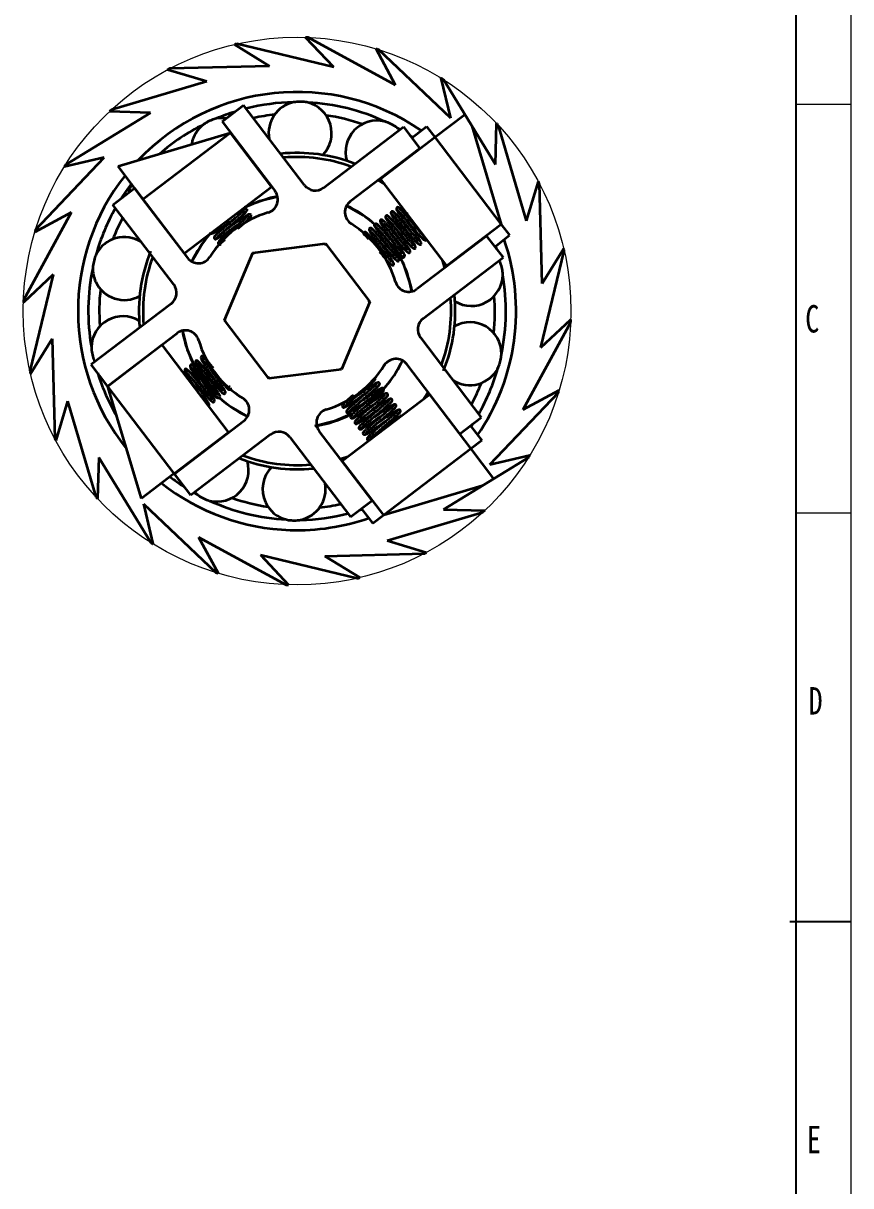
# Model space of a CAD drawing. Header units: millimetres. Extents: x 0 to 841, y 0 to 594.
# Drawn here: x 689.9 to 841, y 248.8 to 461.1 of the extents above; entities that cross this region are included whole.
import ezdxf

# ---------------------------------------------------------------- set-up
doc = ezdxf.new("R2010")
doc.units = ezdxf.units.MM
doc.styles.add('SLDTEXTSTYLE1', font='TXT', dxfattribs={"width": 0.75})

msp = doc.modelspace()

# ---------------------------------------------------------------- linework, layer by layer
at = {"color": 7, "linetype": 'Continuous', "lineweight": 18}
for p, q in [((841, 594), (841, 0)), ((841, 446.25), (831, 446.25)), ((841, 371.62), (831, 371.62))]:
    msp.add_line(p, q, dxfattribs=at)
at = {"color": 7, "linetype": 'Continuous', "lineweight": 25}
msp.add_line((831, 584), (831, 10), dxfattribs=at)
at = {"color": 7, "linetype": 'Continuous', "lineweight": 35}
for p, q in [((741.51, 458.48), (741.46, 458.48)), ((746.6, 453.02), (741.46, 458.48)), ((741.8, 458.47), (741.75, 458.48)), ((741.85, 458.47), (741.81, 458.47)), ((741.92, 458.47), (741.86, 458.47)), ((757.89, 449.77), (741.92, 458.47)), ((734.85, 453.23), (728.47, 457.18)), ((728.92, 457.28), (728.86, 457.27)), ((746.6, 453.02), (728.92, 457.28)), ((757.89, 449.77), (754.34, 456.38)), ((754.61, 456.3), (754.57, 456.31)), ((754.66, 456.28), (754.62, 456.3)), ((754.72, 456.27), (754.68, 456.28)), ((754.77, 456.25), (754.73, 456.26)), ((767.96, 443.72), (754.78, 456.25)), ((723.45, 450.4), (716.27, 452.56)), ((734.85, 453.23), (716.67, 452.78)), ((723.45, 450.4), (706, 445.25)), ((766.28, 450.99), (766.24, 451.02)), ((767.96, 443.72), (766.24, 451.02)), ((766.43, 450.9), (766.39, 450.92)), ((766.47, 450.87), (766.44, 450.89)), ((766.53, 450.84), (766.49, 450.86)), ((776.11, 435.26), (766.63, 450.77)), ((726.22, 443.11), (730.15, 446.1)), ((741.25, 431.52), (730.15, 446.1)), ((713.17, 444.71), (697.65, 435.22)), ((705.71, 444.98), (705.67, 444.94)), ((713.17, 444.71), (705.67, 444.94)), ((727.04, 443.73), (725.14, 443.66)), ((765.09, 440.24), (770.53, 444.38)), ((726.22, 443.11), (735.89, 430.4)), ((744.75, 431.04), (759.33, 442.14)), ((758.6, 441.59), (758.18, 441.97)), ((758.19, 441.97), (758.72, 441.67)), ((759.33, 442.14), (762.33, 438.21)), ((760.85, 440.15), (763.57, 442.23)), ((763.57, 442.23), (765.09, 440.24)), ((771.8, 442.32), (777.2, 424.33)), ((776.11, 435.26), (776.35, 442.75)), ((776.38, 442.71), (776.35, 442.74)), ((776.42, 442.67), (776.39, 442.71)), ((776.62, 442.46), (776.58, 442.5)), ((776.65, 442.43), (776.62, 442.46)), ((781.8, 424.98), (776.66, 442.42)), ((707.23, 434.94), (727.69, 441.08)), ((711.77, 428.97), (727.69, 441.08)), ((727.69, 441.08), (727.73, 441.12)), ((727.69, 441.08), (735.26, 431.14)), ((755.14, 432.67), (765.09, 440.24)), ((760.52, 440.58), (761, 440.27)), ((765.09, 440.24), (777.2, 424.33)), ((762.33, 438.21), (749.63, 428.54)), ((692.17, 423.37), (704.71, 436.55)), ((704.71, 436.55), (697.41, 434.84)), ((711.77, 428.97), (707.23, 434.94)), ((706.28, 427.93), (710.21, 430.92)), ((710.21, 430.92), (719.88, 418.22)), ((735.26, 431.14), (719.34, 419.02)), ((735.3, 431.17), (735.26, 431.14)), ((755.14, 432.67), (755.11, 432.71)), ((767.26, 416.75), (755.14, 432.67)), ((781.8, 424.98), (783.97, 432.16)), ((783.99, 432.12), (783.97, 432.15)), ((784.13, 431.86), (784.11, 431.89)), ((784.64, 413.57), (784.18, 431.75)), ((711.73, 428.93), (711.77, 428.97)), ((719.34, 419.02), (711.77, 428.97)), ((717.38, 413.35), (706.28, 427.93)), ((698.65, 426.48), (689.95, 410.51)), ((698.65, 426.48), (692.04, 422.94)), ((692.06, 422.99), (692.04, 422.94)), ((692.07, 423.04), (692.06, 422.99)), ((692.12, 423.21), (692.11, 423.16)), ((692.17, 423.37), (692.16, 423.32)), ((752.09, 422.58), (752.14, 422.42)), ((777.2, 424.33), (767.26, 416.75)), ((777.2, 424.33), (778.72, 422.34)), ((725.85, 420.69), (726.01, 420.74)), ((731.82, 419.14), (745.08, 420.84)), ((745.08, 420.84), (753.17, 410.2)), ((757.32, 420.7), (759.21, 417.4)), ((774.51, 422.21), (761.81, 412.54)), ((774.51, 422.21), (777.51, 418.27)), ((775.99, 420.26), (778.72, 422.34)), ((776.14, 420.38), (776.32, 419.83)), ((719.34, 419.02), (719.3, 418.99)), ((726.66, 406.82), (731.82, 419.14)), ((762.92, 407.17), (777.51, 418.27)), ((784.43, 401.83), (788.69, 419.51)), ((784.64, 413.57), (788.59, 419.95)), ((788.63, 419.79), (788.62, 419.81)), ((788.67, 419.59), (788.67, 419.59)), ((788.69, 419.51), (788.68, 419.55)), ((767.29, 416.71), (767.26, 416.75)), ((776.93, 417.62), (776.86, 417.78)), ((695.4, 415.19), (689.94, 410.06)), ((695.4, 415.19), (691.14, 397.51)), ((689.95, 410.28), (689.94, 410.24)), ((689.94, 410.11), (689.94, 410.06)), ((716.9, 409.84), (702.32, 398.74)), ((753.17, 410.2), (748.01, 397.87)), ((734.75, 396.18), (726.66, 406.82)), ((781.18, 390.53), (789.87, 406.51)), ((784.43, 401.83), (789.89, 406.96)), ((789.87, 406.51), (789.88, 406.56)), ((789.88, 406.68), (789.88, 406.71)), ((789.89, 406.93), (789.89, 406.95)), ((695.19, 403.44), (691.24, 397.07)), ((695.19, 403.44), (695.65, 385.26)), ((705.32, 394.81), (718.02, 404.48)), ((762.45, 403.67), (773.55, 389.09)), ((715.29, 402.33), (705.34, 394.76)), ((715.25, 402.37), (715.29, 402.33)), ((727.4, 386.42), (715.29, 402.33)), ((702.89, 399.42), (702.97, 399.24)), ((691.22, 397.17), (691.23, 397.13)), ((691.23, 397.12), (691.24, 397.07)), ((705.32, 394.81), (702.32, 398.74)), ((748.01, 397.87), (734.75, 396.18)), ((769.61, 386.09), (759.95, 398.8)), ((703.84, 396.76), (703.83, 396.75)), ((705.34, 394.76), (703.83, 396.75)), ((724.95, 393.43), (723.07, 395.55)), ((717.45, 378.84), (705.34, 394.76)), ((711.49, 374.3), (705.34, 394.76)), ((748.16, 381.17), (764.07, 393.28)), ((764.07, 393.28), (764.12, 393.31)), ((764.07, 393.28), (771.64, 383.33)), ((775.12, 380.47), (787.65, 393.64)), ((781.18, 390.53), (787.79, 394.08)), ((787.69, 393.76), (787.7, 393.78)), ((787.73, 393.88), (787.74, 393.91)), ((787.74, 393.92), (787.75, 393.95)), ((787.78, 394.05), (787.79, 394.08)), ((698.02, 392.04), (695.86, 384.86)), ((698.02, 392.04), (703.17, 374.6)), ((717.5, 378.81), (730.2, 388.48)), ((769.61, 386.09), (773.55, 389.09)), ((717.45, 378.84), (727.4, 386.42)), ((727.4, 386.42), (727.43, 386.37)), ((753.61, 373.91), (743.94, 386.61)), ((771.56, 387.57), (773.63, 384.85)), ((771.99, 387.9), (771.68, 387.42)), ((735.07, 385.97), (720.49, 374.87)), ((738.58, 385.5), (749.68, 370.92)), ((773.63, 384.85), (771.64, 383.33)), ((771.64, 383.33), (755.73, 371.22)), ((771.64, 383.33), (775.79, 377.89)), ((775.12, 380.47), (782.42, 382.18)), ((782.4, 382.15), (782.4, 382.15)), ((703.71, 381.76), (703.48, 374.26)), ((703.71, 381.76), (713.2, 366.24)), ((748.12, 381.13), (748.16, 381.17)), ((755.73, 371.22), (748.16, 381.17)), ((766.66, 372.31), (782.18, 381.79)), ((782.18, 381.79), (782.2, 381.83)), ((782.22, 381.85), (782.24, 381.89)), ((782.24, 381.89), (782.26, 381.92)), ((782.28, 381.95), (782.3, 381.99)), ((782.3, 381.99), (782.32, 382.02)), ((717.45, 378.84), (711.49, 374.3)), ((718.97, 376.85), (717.45, 378.84)), ((720.49, 374.87), (717.5, 378.81)), ((718.98, 376.86), (718.97, 376.85)), ((773.72, 376.63), (755.73, 371.22)), ((721.64, 375.05), (721.11, 375.34)), ((749.68, 370.92), (753.61, 373.91)), ((711.87, 373.3), (713.59, 366)), ((711.87, 373.3), (725.05, 360.77)), ((751.67, 372.43), (753.74, 369.71)), ((756.38, 366.62), (773.82, 371.77)), ((766.66, 372.31), (774.16, 372.08)), ((773.84, 371.78), (773.85, 371.79)), ((773.88, 371.81), (773.9, 371.84)), ((773.92, 371.85), (773.94, 371.87)), ((773.96, 371.89), (773.99, 371.92)), ((774, 371.93), (774.03, 371.95)), ((774.04, 371.97), (774.08, 372)), ((755.73, 371.22), (753.74, 369.71)), ((721.94, 367.24), (725.49, 360.64)), ((721.94, 367.24), (737.91, 358.55)), ((713.2, 366.24), (713.25, 366.21)), ((713.54, 366.03), (713.59, 366)), ((756.38, 366.62), (763.56, 364.45)), ((733.23, 364), (738.37, 358.53)), ((733.23, 364), (750.91, 359.73)), ((744.98, 363.78), (763.16, 364.24)), ((744.98, 363.78), (751.35, 359.84)), ((763.16, 364.24), (763.21, 364.27)), ((763.22, 364.27), (763.26, 364.29)), ((763.52, 364.43), (763.56, 364.45)), ((750.91, 359.73), (750.96, 359.74)), ((737.91, 358.55), (737.97, 358.55)), ((737.97, 358.55), (738.02, 358.54)), ((738.31, 358.53), (738.37, 358.53))]:
    msp.add_line(p, q, dxfattribs=at)
at = {"color": 8, "linetype": 'Continuous', "lineweight": 35}
for p, q in [((744.84, 420.81), (745.22, 420.65)), ((731.73, 418.93), (732.05, 419.17)), ((766.91, 416.42), (766.48, 417.78)), ((753.03, 410.39), (753.08, 409.99)), ((726.8, 406.63), (726.75, 407.03)), ((748.1, 398.09), (747.78, 397.84)), ((734.98, 396.21), (734.61, 396.37)), ((763.05, 392.5), (763.83, 393.69)), ((747.83, 381.51), (749.18, 381.95))]:
    msp.add_line(p, q, dxfattribs=at)
at = {"color": 9, "linetype": 'Continuous', "lineweight": 25}
msp.add_line((841, 297), (829.86, 297), dxfattribs=at)
at = {"color": 7, "linetype": 'Continuous', "lineweight": 35, "flags": 128}
for points in [[(741.63, 458.48), (741.57, 458.48), (741.52, 458.48)], [(741.74, 458.48), (741.69, 458.48), (741.63, 458.48)], [(716.36, 452.61), (716.32, 452.59), (716.27, 452.56)], [(716.46, 452.67), (716.42, 452.64), (716.37, 452.62)], [(766.38, 450.93), (766.34, 450.96), (766.3, 450.98)], [(766.62, 450.78), (766.58, 450.8), (766.53, 450.83)], [(707.84, 429.12), (708.64, 430.31), (709.71, 431.78)], [(784.04, 432.01), (784.02, 432.06), (784, 432.1)], [(784.1, 431.92), (784.08, 431.96), (784.05, 432)], [(784.18, 431.75), (784.15, 431.81), (784.13, 431.85)], [(730.35, 427.48), (733.09, 428.63), (736.33, 429.45)], [(736.33, 429.45), (735.03, 429.19), (730.87, 427.74)], [(725.2, 421.76), (725.29, 421.9), (725.62, 422.22), (726.07, 422.64), (726.56, 423.06), (727.46, 423.83), (728.3, 424.54), (729.12, 425.24), (729.86, 425.88), (730.57, 426.59), (730.77, 426.91), (730.79, 427.1), (730.79, 427.1)], [(754.11, 424.32), (752.02, 425.97), (748.95, 427.74)], [(692.11, 423.15), (692.09, 423.1), (692.07, 423.05)], [(692.16, 423.32), (692.14, 423.26), (692.12, 423.21)], [(720.68, 417.54), (722.56, 420.78), (724.19, 422.8)], [(788.61, 419.86), (788.6, 419.89), (788.59, 419.94)], [(759.21, 417.4), (760.64, 413.19), (760.86, 412.09)], [(689.94, 410.22), (689.94, 410.17), (689.94, 410.11)], [(789.88, 406.76), (789.88, 406.79), (789.89, 406.83)], [(789.88, 406.57), (789.88, 406.62), (789.88, 406.68)], [(718.97, 404.93), (719.86, 401.49), (721.27, 398.31)], [(726.61, 393.92), (726.51, 394.02), (726.3, 394.25), (726, 394.58), (725.63, 395), (724.76, 396.01), (723.86, 397.08), (722.96, 398.13), (722.54, 398.6), (722.18, 399), (721.72, 399.44), (721.5, 399.49), (721.38, 399.35), (721.38, 399.11), (721.54, 398.68), (721.54, 398.68), (722.03, 397.92), (722.64, 396.99), (723.23, 396.12), (723.73, 395.39), (724.03, 394.95)], [(691.19, 397.29), (691.2, 397.23), (691.21, 397.18)], [(724.62, 392.4), (724.52, 392.51), (724.31, 392.73), (724.01, 393.07), (723.64, 393.49), (722.77, 394.5), (721.87, 395.57), (720.97, 396.61), (720.55, 397.09), (720.2, 397.49), (719.73, 397.93), (719.51, 397.97), (719.39, 397.84), (719.39, 397.6), (719.55, 397.17), (719.55, 397.17), (720.04, 396.4), (720.65, 395.48), (721.24, 394.61), (721.74, 393.88), (721.93, 393.6)], [(725.61, 393.16), (725.52, 393.26), (725.31, 393.49), (725.01, 393.82), (724.64, 394.25), (723.77, 395.26), (722.87, 396.32), (721.97, 397.37), (721.55, 397.85), (721.19, 398.24), (720.72, 398.68), (720.51, 398.73), (720.38, 398.59), (720.38, 398.36), (720.54, 397.92), (720.54, 397.92), (721.03, 397.16), (721.65, 396.24), (722.24, 395.37), (722.74, 394.64), (723.04, 394.19)], [(725.66, 392.75), (727.81, 391.04), (730.88, 389.27)], [(787.65, 393.64), (787.67, 393.7), (787.69, 393.75)], [(749.92, 389.76), (746.74, 388.38), (743.17, 387.51)], [(782.34, 382.05), (782.36, 382.08), (782.39, 382.12)], [(703.29, 374.47), (703.33, 374.43), (703.36, 374.39)], [(721.22, 375.43), (721.41, 375.25), (721.65, 375.04)], [(751.78, 372.28), (751.27, 372.12), (751.24, 372.1)], [(774.08, 372), (774.12, 372.04), (774.16, 372.07)], [(763.26, 364.3), (763.31, 364.32), (763.35, 364.34)], [(738.2, 358.54), (738.25, 358.54), (738.31, 358.53)]]:
    msp.add_lwpolyline(points, dxfattribs=at)
at = {"color": 8, "linetype": 'Continuous', "lineweight": 35, "flags": 128}
msp.add_lwpolyline([(755.92, 431.65), (755.81, 431.72), (754.73, 432.43)], dxfattribs=at)
at = {"color": 7, "linetype": 'Continuous', "lineweight": 18}
msp.add_circle((739.91, 408.51), 50, dxfattribs=at)
at = {"color": 7, "linetype": 'Continuous', "lineweight": 35}
for centre, radius, start, end in [((740.58, 405.66), 52.93, 103.0397, 103.2237), ((740.24, 407.1), 51.44, 102.7747, 103.0265), ((739.96, 408.67), 49.84, 72.9716, 73.2227), ((740.15, 408.06), 50.51, 117.7042, 117.96), ((739.91, 408.51), 40, 55.4889, 136.5112), ((739.91, 408.51), 38.13, 90.9591, 104.1101), ((740.47, 441), 5.75, 101.9732, 190.3251), ((740.47, 441), 5.75, 315.9949, 76.1271), ((739.91, 408.51), 38.13, 65.2448, 87.0771), ((740.63, 407.74), 51.05, 132.9055, 133.1564), ((742.65, 405.56), 54.02, 132.7158, 132.8944), ((739.91, 408.51), 38.12, 107.2768, 112.7916), ((739.91, 408.51), 36.12, 96.5006, 102.7386), ((739.91, 408.51), 36.12, 70.7862, 81.5357), ((739.91, 408.51), 38.12, 116.6732, 131.1416), ((726.32, 438.03), 5.75, 127.6944, 169.6094), ((754.51, 437.54), 5.75, 76.265, 196.3274), ((739.32, 407.96), 50.81, 42.84, 43.0892), ((739.91, 408.51), 28.88, 68.5651, 95.9928), ((742.78, 406.7), 53.39, 147.7163, 147.8938), ((739.14, 408.99), 49.09, 147.8975, 148.2262), ((739.91, 408.51), 40, 141.7565, 218.795), ((714.85, 429.2), 5.75, 153.4228, 170.6506), ((743.24, 433.03), 2.5, 217.2788, 307.2791), ((733.9, 428.89), 2.5, 286.4503, 37.2791), ((739.91, 408.51), 38.12, 150.4477, 164.22), ((751.14, 426.55), 2.5, 127.2791, 238.1077), ((739.91, 408.51), 21.25, 47.762, 64.823), ((739.91, 408.51), 36.11, 151.8186, 158.6788), ((739.91, 408.51), 18.75, 106.4503, 148.1076), ((739.91, 408.51), 21.24, 138.7509, 154.8541), ((739.91, 408.51), 18.75, 16.4504, 58.1076), ((708.36, 416.28), 5.75, 57.3484, 153.2262), ((739.91, 408.51), 21.25, 9.706, 33.5556), ((739.91, 408.51), 40, 325.4889, 19.0691), ((739.91, 408.51), 28.88, 157.7928, 185.9926), ((721.87, 419.74), 2.5, 217.279, 328.1075), ((738.98, 408.29), 50.96, 12.8562, 13.0295), ((739.91, 408.51), 38.12, 168.1018, 189.9344), ((708.36, 416.28), 5.75, 179.1544, 204.7327), ((771.72, 415.2), 5.75, 238.8518, 359.0918), ((739.91, 408.51), 38.12, 348.1018, 9.9344), ((708.36, 416.28), 5.75, 204.7323, 299.1844), ((739.91, 408.51), 36.12, 173.6434, 184.3927), ((715.39, 411.83), 2.5, 307.2788, 37.2787), ((760.29, 414.53), 2.5, 196.4502, 307.2791), ((742.19, 408.42), 52.28, 177.7087, 177.9559), ((739.91, 408.51), 28.88, 337.7925, 5.993), ((739.91, 408.51), 36.12, 353.6434, 4.3927), ((708.11, 401.82), 5.75, 58.8518, 179.0256), ((764.44, 405.18), 2.5, 127.2788, 217.2787), ((771.47, 400.73), 5.75, 359.2137, 119.1844), ((719.53, 402.49), 2.5, 16.4505, 127.2789), ((739.91, 408.51), 21.25, 189.7054, 208.4377), ((739.91, 408.51), 18.75, 196.4504, 238.1076), ((739.91, 408.51), 21.25, 307.8648, 334.852), ((739.91, 408.51), 21.25, 308.0397, 334.8522), ((757.96, 397.28), 2.5, 37.279, 148.1076), ((738.84, 408.26), 48.9, 192.7053, 192.9623), ((739.91, 408.51), 38.12, 197.2768, 210.2432), ((739.91, 408.51), 18.75, 286.4503, 328.1076), ((771.47, 400.73), 5.75, 237.3485, 333.3346), ((739.91, 408.51), 38.12, 330.4477, 344.22), ((739.92, 408.51), 36.11, 331.8186, 338.6788), ((739.91, 408.51), 21.25, 227.9736, 244.8523), ((728.69, 390.47), 2.5, 307.2784, 58.1079), ((739.91, 408.51), 21.25, 278.8133, 297.577), ((745.93, 388.13), 2.5, 106.4503, 217.2791), ((736.59, 383.98), 2.5, 37.279, 127.279), ((741.04, 409.11), 51.27, 207.717, 208.2227), ((725.31, 379.47), 5.75, 256.2597, 16.3273), ((739.91, 408.51), 28.88, 248.5652, 275.9928), ((739.36, 376.01), 5.75, 135.9947, 204.7325), ((739.91, 408.5), 38.12, 232.4847, 237.2814), ((739.91, 408.51), 40, 231.7565, 268.2274), ((739.36, 376.01), 5.75, 281.9843, 10.3253), ((745.56, 413.73), 57.69, 222.7155, 222.8836), ((747.63, 415.74), 60.58, 223.0557, 223.2139), ((739.91, 408.51), 38.12, 245.2448, 267.0771), ((739.91, 408.51), 36.12, 250.7862, 261.5357), ((739.36, 376.01), 5.75, 204.732, 256.0505), ((739.91, 408.51), 38.13, 270.9592, 284.1101), ((739.91, 408.51), 36.12, 276.5006, 282.7386), ((739.91, 408.51), 40, 268.2274, 289.069), ((740.13, 408.86), 50.41, 237.7724, 238.1605), ((740.39, 407.62), 48.99, 297.9758, 298.1608), ((739.89, 408.43), 49.92, 252.7045, 253.2278), ((739.83, 408.86), 50.37, 282.775, 283.0272), ((739.59, 409.9), 51.42, 283.0384, 283.2255), ((739.92, 408.61), 50.1, 267.8355, 268.03)]:
    msp.add_arc(centre, radius, start, end, dxfattribs=at)
at = {"color": 8, "linetype": 'Continuous', "lineweight": 35}
for start, end in [(69.4979, 95.06), (159.4979, 185.0598), (339.4978, 5.0601), (249.4979, 275.06)]:
    msp.add_arc((739.91, 408.51), 28.13, start, end, dxfattribs=at)
at = {"color": 7, "linetype": 'Continuous', "lineweight": 35}
for points, knots in [([(741.86, 446.58), (741.73, 446.61), (741.43, 446.67), (740.95, 446.71), (740.42, 446.73), (739.9, 446.71), (739.52, 446.67), (739.32, 446.64), (739.28, 446.63)], [0, 0, 0, 0, 0.154839, 0.346502, 0.556944, 0.768894, 0.947813, 1, 1, 1, 1]), ([(725.15, 443.66), (725.02, 443.62), (724.72, 443.55), (724.27, 443.38), (723.79, 443.16), (723.33, 442.92), (723, 442.72), (722.84, 442.6), (722.8, 442.58)], [0, 0, 0, 0, 0.154839, 0.346502, 0.556946, 0.768898, 0.947814, 1, 1, 1, 1]), ([(758.19, 441.97), (758.08, 442.05), (757.84, 442.23), (757.42, 442.48), (756.95, 442.72), (756.48, 442.93), (756.12, 443.07), (755.92, 443.12), (755.88, 443.13)], [0, 0, 0, 0, 0.154833, 0.346502, 0.556941, 0.768895, 0.947811, 1, 1, 1, 1]), ([(730.28, 426.86), (730.28, 426.87), (730.22, 426.9), (730.09, 426.71), (729.78, 426.49), (729.26, 426), (728.56, 425.42), (727.87, 424.83), (727.21, 424.26), (726.61, 423.75), (725.99, 423.23), (725.44, 422.73), (725.01, 422.37), (724.85, 422.13), (724.8, 422.06)], [0, 0, 0, 0, 0.0039979, 0.025799, 0.0680286, 0.1803351, 0.3027876, 0.4496197, 0.5493712, 0.6607455, 0.773352, 0.8818688, 0.9656425, 1, 1, 1, 1]), ([(730.79, 427.1), (730.67, 427.13), (730.34, 427.22), (729.8, 426.79), (729.11, 426.39), (728.56, 426.01), (728.25, 425.8), (728.2, 425.76)], [0, 0, 0, 0, 0.1122389, 0.3305103, 0.6258645, 0.9345911, 1, 1, 1, 1]), ([(757.53, 426.6), (757.51, 426.62), (757.47, 426.65), (757.38, 426.7), (757.28, 426.71), (757.18, 426.68), (757.11, 426.63), (757.06, 426.56), (757.04, 426.47), (757.04, 426.37), (757.07, 426.31), (757.09, 426.28)], [0, 0, 0, 0, 0.099057, 0.191282, 0.344644, 0.458244, 0.545826, 0.643398, 0.755804, 0.877831, 1, 1, 1, 1]), ([(762.16, 421.2), (762.16, 421.21), (762.18, 421.28), (762.06, 421.42), (761.88, 421.64), (761.59, 421.96), (761.12, 422.51), (760.49, 423.25), (759.71, 424.16), (759.04, 424.95), (758.48, 425.61), (758.05, 426.08), (757.73, 426.45), (757.52, 426.6), (757.45, 426.65)], [0, 0, 0, 0, 0.00477, 0.027273, 0.067469, 0.128717, 0.203832, 0.368093, 0.532343, 0.701891, 0.79712, 0.891814, 0.966579, 1, 1, 1, 1]), ([(758.52, 427.35), (758.5, 427.37), (758.46, 427.41), (758.38, 427.45), (758.27, 427.47), (758.18, 427.44), (758.11, 427.39), (758.06, 427.32), (758.03, 427.23), (758.03, 427.12), (758.07, 427.06), (758.09, 427.03)], [0, 0, 0, 0, 0.099058, 0.191264, 0.344649, 0.45825, 0.545831, 0.643405, 0.755812, 0.87784, 1, 1, 1, 1]), ([(758.06, 427.12), (758.07, 427.06), (758.13, 426.85), (758.38, 426.49), (758.68, 426), (759.14, 425.32), (759.68, 424.52), (760.25, 423.68), (760.6, 423.17), (760.74, 422.95)], [0, 0, 0, 0, 0.037606, 0.132245, 0.257677, 0.387968, 0.625933, 0.84407, 1, 1, 1, 1]), ([(758.14, 427.01), (758.19, 426.97), (758.4, 426.83), (758.7, 426.47), (759.12, 426.01), (759.68, 425.35), (760.36, 424.55), (761.15, 423.62), (761.9, 422.75), (762.54, 422), (763, 421.56), (763.37, 421.38), (763.49, 421.46), (763.54, 421.49)], [0, 0, 0, 0, 0.026721, 0.093061, 0.178881, 0.265852, 0.422009, 0.576404, 0.729126, 0.859702, 0.9487, 0.978725, 1, 1, 1, 1]), ([(763.16, 421.96), (763.16, 421.97), (763.17, 422.03), (763.06, 422.18), (762.88, 422.4), (762.58, 422.72), (762.12, 423.26), (761.48, 424.01), (760.71, 424.92), (760.04, 425.7), (759.48, 426.36), (759.05, 426.83), (758.73, 427.21), (758.51, 427.36), (758.45, 427.41)], [0, 0, 0, 0, 0.00477, 0.027272, 0.067469, 0.128717, 0.203833, 0.368093, 0.532343, 0.701891, 0.79712, 0.891812, 0.966579, 1, 1, 1, 1]), ([(724.33, 422.68), (724.4, 422.7), (724.62, 422.77), (724.99, 423.02), (725.49, 423.33), (726.18, 423.79), (726.98, 424.34), (727.81, 424.9), (728.3, 425.23), (728.5, 425.36)], [0, 0, 0, 0, 0.04131, 0.13927, 0.267224, 0.399242, 0.639037, 0.857558, 1, 1, 1, 1]), ([(731.04, 425.87), (731.03, 425.87), (730.98, 425.91), (730.84, 425.72), (730.54, 425.5), (730.02, 425.01), (729.31, 424.42), (728.63, 423.83), (727.96, 423.27), (727.37, 422.75), (726.74, 422.23), (726.2, 421.73), (725.77, 421.38), (725.6, 421.14), (725.56, 421.07)], [0, 0, 0, 0, 0.004, 0.025799, 0.068029, 0.180337, 0.302787, 0.449621, 0.549372, 0.660745, 0.773353, 0.881867, 0.965641, 1, 1, 1, 1]), ([(731.54, 426.11), (731.43, 426.14), (731.1, 426.22), (730.56, 425.8), (729.87, 425.4), (729.08, 424.85), (728.32, 424.34), (727.65, 423.88), (727.27, 423.62), (727.09, 423.5)], [0, 0, 0, 0, 0.06401, 0.188484, 0.356916, 0.532974, 0.736574, 0.875169, 1, 1, 1, 1]), ([(729.08, 423.56), (729.34, 423.79), (729.86, 424.23), (730.64, 424.88), (731.18, 425.42), (731.55, 425.85), (731.54, 426.04), (731.54, 426.11)], [0, 0, 0, 0, 0.290486, 0.562295, 0.84005, 0.945222, 1, 1, 1, 1]), ([(755.54, 425.08), (755.52, 425.1), (755.48, 425.14), (755.39, 425.18), (755.29, 425.19), (755.19, 425.16), (755.12, 425.12), (755.07, 425.05), (755.05, 424.96), (755.05, 424.85), (755.08, 424.79), (755.1, 424.76)], [0, 0, 0, 0, 0.099057, 0.191281, 0.344665, 0.458264, 0.545845, 0.643417, 0.755816, 0.877841, 1, 1, 1, 1]), ([(755.07, 424.85), (755.09, 424.79), (755.15, 424.58), (755.39, 424.22), (755.69, 423.73), (756.15, 423.05), (756.7, 422.25), (757.27, 421.41), (757.61, 420.89), (757.76, 420.68)], [0, 0, 0, 0, 0.037608, 0.132244, 0.257677, 0.387967, 0.625931, 0.844068, 1, 1, 1, 1]), ([(755.15, 424.74), (755.21, 424.7), (755.41, 424.56), (755.72, 424.2), (756.14, 423.74), (756.7, 423.07), (757.38, 422.28), (758.17, 421.35), (758.91, 420.48), (759.56, 419.73), (760.02, 419.29), (760.39, 419.11), (760.51, 419.19), (760.56, 419.22)], [0, 0, 0, 0, 0.026721, 0.093061, 0.178882, 0.265852, 0.422009, 0.576405, 0.729128, 0.859702, 0.9487, 0.978725, 1, 1, 1, 1]), ([(760.17, 419.69), (760.18, 419.7), (760.19, 419.76), (760.07, 419.91), (759.89, 420.13), (759.6, 420.45), (759.13, 420.99), (758.5, 421.73), (757.72, 422.65), (757.05, 423.43), (756.49, 424.09), (756.06, 424.56), (755.74, 424.94), (755.53, 425.09), (755.46, 425.13)], [0, 0, 0, 0, 0.00477, 0.027271, 0.067467, 0.128716, 0.203833, 0.368092, 0.532342, 0.70189, 0.797121, 0.891814, 0.966579, 1, 1, 1, 1]), ([(756.53, 425.84), (756.51, 425.86), (756.47, 425.9), (756.39, 425.94), (756.28, 425.95), (756.19, 425.92), (756.12, 425.87), (756.07, 425.8), (756.04, 425.71), (756.05, 425.61), (756.08, 425.55), (756.1, 425.52)], [0, 0, 0, 0, 0.099058, 0.191282, 0.344667, 0.458267, 0.545848, 0.643407, 0.755815, 0.87784, 1, 1, 1, 1]), ([(756.07, 425.61), (756.08, 425.55), (756.14, 425.34), (756.39, 424.98), (756.69, 424.49), (757.15, 423.81), (757.69, 423), (758.26, 422.16), (758.61, 421.65), (758.75, 421.44)], [0, 0, 0, 0, 0.037607, 0.132244, 0.257677, 0.387969, 0.625933, 0.84407, 1, 1, 1, 1]), ([(756.15, 425.5), (756.21, 425.46), (756.41, 425.32), (756.71, 424.96), (757.14, 424.49), (757.69, 423.83), (758.37, 423.04), (759.16, 422.11), (759.91, 421.24), (760.55, 420.49), (761.01, 420.05), (761.38, 419.87), (761.5, 419.94), (761.55, 419.98)], [0, 0, 0, 0, 0.026719, 0.093059, 0.178881, 0.26585, 0.422008, 0.576404, 0.729127, 0.859701, 0.948699, 0.978725, 1, 1, 1, 1]), ([(761.17, 420.44), (761.17, 420.46), (761.18, 420.52), (761.07, 420.66), (760.89, 420.88), (760.6, 421.2), (760.13, 421.75), (759.49, 422.49), (758.72, 423.4), (758.05, 424.19), (757.49, 424.85), (757.06, 425.32), (756.74, 425.69), (756.52, 425.84), (756.46, 425.89)], [0, 0, 0, 0, 0.00477, 0.027273, 0.067469, 0.128717, 0.203834, 0.368093, 0.532343, 0.701891, 0.797121, 0.891814, 0.966579, 1, 1, 1, 1]), ([(757.06, 426.37), (757.08, 426.31), (757.14, 426.09), (757.38, 425.74), (757.68, 425.24), (758.14, 424.57), (758.69, 423.76), (759.26, 422.92), (759.6, 422.41), (759.75, 422.19)], [0, 0, 0, 0, 0.037606, 0.132245, 0.257676, 0.387968, 0.625933, 0.84407, 1, 1, 1, 1]), ([(757.14, 426.26), (757.2, 426.22), (757.4, 426.08), (757.71, 425.71), (758.13, 425.25), (758.69, 424.59), (759.37, 423.8), (760.16, 422.87), (760.9, 422), (761.55, 421.24), (762.01, 420.8), (762.38, 420.63), (762.5, 420.7), (762.55, 420.73)], [0, 0, 0, 0, 0.026719, 0.093061, 0.178881, 0.265852, 0.422008, 0.576406, 0.729128, 0.859702, 0.948702, 0.978725, 1, 1, 1, 1]), ([(762.55, 420.73), (762.55, 420.8), (762.56, 421), (762.3, 421.48), (761.9, 422.15), (761.32, 422.99), (760.73, 423.87), (760.24, 424.59), (759.96, 425), (759.88, 425.12)], [0, 0, 0, 0, 0.040894, 0.114622, 0.306074, 0.497423, 0.707715, 0.91871, 1, 1, 1, 1]), ([(759.94, 426.36), (759.97, 426.32), (760.22, 425.94), (760.68, 425.28), (761.25, 424.44), (761.59, 423.92), (761.74, 423.71)], [0, 0, 0, 0, 0.049774, 0.419235, 0.757908, 1, 1, 1, 1]), ([(724.15, 422.68), (724.17, 422.67), (724.23, 422.65), (724.33, 422.66), (724.39, 422.69), (724.42, 422.71)], [0, 0, 0, 0, 0.278105, 0.637779, 1, 1, 1, 1]), ([(724.44, 422.76), (724.47, 422.81), (724.58, 422.98), (724.75, 423.12), (724.88, 423.23), (724.88, 423.24)], [0, 0, 0, 0, 0.253, 0.948228, 1, 1, 1, 1]), ([(725.09, 421.68), (725.16, 421.7), (725.38, 421.77), (725.75, 422.02), (726.25, 422.33), (726.93, 422.8), (727.74, 423.34), (728.56, 423.9), (729.06, 424.24), (729.25, 424.37)], [0, 0, 0, 0, 0.04131, 0.139271, 0.267221, 0.399243, 0.639036, 0.857561, 1, 1, 1, 1]), ([(752.55, 422.81), (752.53, 422.83), (752.5, 422.87), (752.41, 422.91), (752.3, 422.92), (752.21, 422.89), (752.14, 422.84), (752.09, 422.78), (752.06, 422.69), (752.07, 422.58), (752.1, 422.52), (752.12, 422.49)], [0, 0, 0, 0, 0.099058, 0.191282, 0.344667, 0.458267, 0.545849, 0.643408, 0.755814, 0.87784, 1, 1, 1, 1]), ([(752.17, 422.47), (752.23, 422.43), (752.43, 422.29), (752.68, 421.99), (752.88, 421.76), (752.98, 421.66)], [0, 0, 0, 0, 0.183825, 0.640231, 1, 1, 1, 1]), ([(757.19, 417.42), (757.19, 417.43), (757.21, 417.49), (757.09, 417.63), (756.91, 417.85), (756.62, 418.17), (756.15, 418.72), (755.52, 419.46), (754.74, 420.38), (754.07, 421.16), (753.51, 421.82), (753.08, 422.29), (752.76, 422.66), (752.54, 422.82), (752.48, 422.86)], [0, 0, 0, 0, 0.00477, 0.027271, 0.067467, 0.128716, 0.203833, 0.368092, 0.532342, 0.701891, 0.797121, 0.891814, 0.966579, 1, 1, 1, 1]), ([(753.55, 423.57), (753.53, 423.59), (753.49, 423.63), (753.4, 423.67), (753.3, 423.68), (753.2, 423.65), (753.13, 423.6), (753.08, 423.53), (753.06, 423.44), (753.06, 423.34), (753.1, 423.28), (753.11, 423.25)], [0, 0, 0, 0, 0.099057, 0.191282, 0.344667, 0.458245, 0.545826, 0.643398, 0.755806, 0.877831, 1, 1, 1, 1]), ([(753.08, 423.34), (753.1, 423.28), (753.16, 423.07), (753.41, 422.71), (753.71, 422.22), (754.17, 421.54), (754.71, 420.73), (755.28, 419.89), (755.63, 419.38), (755.77, 419.17)], [0, 0, 0, 0, 0.037608, 0.132246, 0.257677, 0.387969, 0.625933, 0.84407, 1, 1, 1, 1]), ([(753.16, 423.23), (753.22, 423.19), (753.42, 423.05), (753.73, 422.68), (754.15, 422.22), (754.71, 421.56), (755.39, 420.77), (756.18, 419.84), (756.92, 418.97), (757.57, 418.21), (758.03, 417.77), (758.4, 417.6), (758.52, 417.67), (758.57, 417.7)], [0, 0, 0, 0, 0.026719, 0.093059, 0.178881, 0.265852, 0.422008, 0.576405, 0.729128, 0.859702, 0.948702, 0.978725, 1, 1, 1, 1]), ([(758.18, 418.17), (758.19, 418.18), (758.2, 418.25), (758.08, 418.39), (757.9, 418.61), (757.61, 418.93), (757.14, 419.48), (756.51, 420.22), (755.73, 421.13), (755.06, 421.92), (754.5, 422.58), (754.07, 423.05), (753.75, 423.42), (753.54, 423.57), (753.47, 423.62)], [0, 0, 0, 0, 0.00477, 0.027273, 0.067469, 0.128717, 0.203832, 0.368093, 0.532343, 0.701891, 0.79712, 0.891814, 0.966579, 1, 1, 1, 1]), ([(754.12, 424.34), (754.11, 424.34), (754.05, 424.33), (753.97, 424.19), (753.99, 424.07), (754, 424.01)], [0, 0, 0, 0, 0.045379, 0.508643, 1, 1, 1, 1]), ([(754.54, 424.32), (754.52, 424.34), (754.48, 424.38), (754.4, 424.43), (754.29, 424.44), (754.2, 424.41), (754.13, 424.36), (754.08, 424.29), (754.05, 424.2), (754.06, 424.1), (754.09, 424.04), (754.11, 424.01)], [0, 0, 0, 0, 0.099058, 0.191263, 0.344649, 0.458249, 0.545831, 0.643404, 0.755811, 0.87784, 1, 1, 1, 1]), ([(754.08, 424.1), (754.09, 424.03), (754.15, 423.82), (754.4, 423.47), (754.7, 422.97), (755.16, 422.29), (755.7, 421.49), (756.27, 420.65), (756.62, 420.14), (756.76, 419.92)], [0, 0, 0, 0, 0.037606, 0.132245, 0.257676, 0.387968, 0.625933, 0.84407, 1, 1, 1, 1]), ([(754.16, 423.99), (754.22, 423.95), (754.42, 423.81), (754.72, 423.44), (755.15, 422.98), (755.7, 422.32), (756.38, 421.52), (757.17, 420.6), (757.92, 419.72), (758.56, 418.97), (759.02, 418.53), (759.39, 418.36), (759.51, 418.43), (759.56, 418.46)], [0, 0, 0, 0, 0.026721, 0.093061, 0.178881, 0.265852, 0.422009, 0.576404, 0.729126, 0.859702, 0.9487, 0.978725, 1, 1, 1, 1]), ([(759.18, 418.93), (759.18, 418.94), (759.2, 419.01), (759.08, 419.15), (758.9, 419.37), (758.61, 419.69), (758.14, 420.24), (757.51, 420.98), (756.73, 421.89), (756.06, 422.68), (755.5, 423.34), (755.07, 423.8), (754.75, 424.18), (754.53, 424.33), (754.47, 424.38)], [0, 0, 0, 0, 0.00477, 0.027272, 0.067469, 0.128717, 0.203833, 0.368093, 0.532343, 0.701891, 0.79712, 0.891812, 0.966579, 1, 1, 1, 1]), ([(759.56, 418.46), (759.57, 418.53), (759.57, 418.73), (759.31, 419.21), (758.91, 419.88), (758.33, 420.72), (757.74, 421.6), (757.25, 422.31), (756.97, 422.73), (756.89, 422.85)], [0, 0, 0, 0, 0.0408936, 0.114623, 0.3060747, 0.497424, 0.7077157, 0.918708, 1, 1, 1, 1]), ([(760.56, 419.22), (760.56, 419.29), (760.57, 419.49), (760.31, 419.97), (759.91, 420.63), (759.33, 421.48), (758.74, 422.35), (758.25, 423.07), (757.97, 423.49), (757.89, 423.61)], [0, 0, 0, 0, 0.040894, 0.114622, 0.306076, 0.497425, 0.707717, 0.91871, 1, 1, 1, 1]), ([(761.55, 419.98), (761.56, 420.05), (761.56, 420.25), (761.3, 420.73), (760.9, 421.39), (760.32, 422.24), (759.73, 423.11), (759.24, 423.83), (758.96, 424.25), (758.88, 424.36)], [0, 0, 0, 0, 0.040894, 0.114622, 0.306074, 0.497423, 0.707717, 0.91871, 1, 1, 1, 1]), ([(724.85, 422.14), (724.83, 422.12), (724.79, 422.08), (724.75, 422), (724.74, 421.89), (724.77, 421.8), (724.82, 421.73), (724.89, 421.68), (724.98, 421.65), (725.08, 421.66), (725.15, 421.69), (725.18, 421.71)], [0, 0, 0, 0, 0.097541, 0.18855, 0.340396, 0.453407, 0.540922, 0.638816, 0.752059, 0.875613, 1, 1, 1, 1]), ([(725.61, 421.14), (725.59, 421.13), (725.55, 421.09), (725.51, 421), (725.5, 420.9), (725.53, 420.8), (725.58, 420.74), (725.65, 420.69), (725.74, 420.66), (725.84, 420.67), (725.9, 420.7), (725.93, 420.72)], [0, 0, 0, 0, 0.097556, 0.188554, 0.340398, 0.45341, 0.540923, 0.638798, 0.752061, 0.875614, 1, 1, 1, 1]), ([(725.96, 420.77), (725.98, 420.82), (726.09, 420.99), (726.4, 421.25), (726.65, 421.48), (726.79, 421.6)], [0, 0, 0, 0, 0.141025, 0.528564, 1, 1, 1, 1]), ([(757.58, 416.95), (757.58, 417.02), (757.58, 417.22), (757.32, 417.7), (756.92, 418.36), (756.34, 419.21), (755.75, 420.08), (755.27, 420.8), (754.98, 421.22), (754.9, 421.33)], [0, 0, 0, 0, 0.0408936, 0.1146217, 0.3060736, 0.4974232, 0.7077172, 0.9187101, 1, 1, 1, 1]), ([(758.57, 417.7), (758.57, 417.78), (758.58, 417.98), (758.32, 418.45), (757.92, 419.12), (757.34, 419.97), (756.75, 420.84), (756.26, 421.56), (755.98, 421.98), (755.9, 422.09)], [0, 0, 0, 0, 0.040894, 0.114622, 0.306074, 0.497423, 0.707715, 0.91871, 1, 1, 1, 1]), ([(703.23, 418.88), (703.17, 418.75), (703.05, 418.48), (702.9, 418.02), (702.77, 417.51), (702.67, 417), (702.62, 416.61), (702.61, 416.41), (702.61, 416.37)], [0, 0, 0, 0, 0.154836, 0.346505, 0.556942, 0.768897, 0.947814, 1, 1, 1, 1]), ([(754.98, 419.33), (755.05, 419.24), (755.38, 418.86), (755.93, 418.21), (756.57, 417.46), (757.03, 417.02), (757.4, 416.84), (757.53, 416.92), (757.58, 416.95)], [0, 0, 0, 0, 0.088842, 0.417352, 0.698217, 0.889652, 0.954237, 1, 1, 1, 1]), ([(757.55, 420.01), (757.65, 419.89), (757.89, 419.61), (758.25, 419.19), (758.67, 418.75), (758.94, 418.39), (759.32, 418.24), (759.39, 418.35), (759.42, 418.4)], [0, 0, 0, 0, 0.181079, 0.419104, 0.620383, 0.861976, 0.945217, 1, 1, 1, 1]), ([(777.47, 415.09), (777.46, 415.22), (777.46, 415.52), (777.39, 416), (777.29, 416.52), (777.15, 417.02), (777.03, 417.39), (776.95, 417.57), (776.94, 417.61)], [0, 0, 0, 0, 0.154835, 0.346504, 0.556941, 0.768897, 0.947814, 1, 1, 1, 1]), ([(702.36, 401.93), (702.36, 401.8), (702.37, 401.5), (702.44, 401.02), (702.54, 400.5), (702.67, 399.99), (702.79, 399.63), (702.87, 399.45), (702.89, 399.4)], [0, 0, 0, 0, 0.154835, 0.346503, 0.556941, 0.768897, 0.947814, 1, 1, 1, 1]), ([(724.64, 398.09), (724.41, 398.36), (724.05, 398.78), (723.56, 399.34), (723.15, 399.78), (722.87, 400.14), (722.49, 400.3), (722.34, 400.09), (722.38, 399.79), (722.58, 399.29), (723.07, 398.62), (723.62, 397.76), (724.2, 396.93), (724.66, 396.25), (724.93, 395.86), (725.03, 395.71)], [0, 0, 0, 0, 0.124198, 0.199113, 0.262462, 0.3385, 0.364698, 0.386316, 0.414558, 0.469165, 0.576255, 0.707643, 0.832062, 0.936908, 1, 1, 1, 1]), ([(722.51, 399.74), (722.53, 399.73), (722.65, 399.58), (722.9, 399.34), (723.24, 398.95), (723.75, 398.36), (724.44, 397.57), (725.27, 396.58), (726.07, 395.63), (726.77, 394.86), (727.21, 394.34), (727.53, 394.15), (727.73, 394.18), (727.85, 394.33), (727.83, 394.45), (727.82, 394.51)], [0, 0, 0, 0, 0.007851, 0.070969, 0.128231, 0.200274, 0.362191, 0.52045, 0.682585, 0.823197, 0.909803, 0.936831, 0.957057, 0.978997, 1, 1, 1, 1]), ([(776.6, 398.14), (776.66, 398.26), (776.78, 398.54), (776.93, 399), (777.06, 399.51), (777.16, 400.02), (777.21, 400.4), (777.22, 400.6), (777.22, 400.65)], [0, 0, 0, 0, 0.154836, 0.346505, 0.556942, 0.768896, 0.947814, 1, 1, 1, 1]), ([(719.53, 397.47), (719.54, 397.46), (719.67, 397.31), (719.91, 397.07), (720.25, 396.68), (720.77, 396.09), (721.45, 395.29), (722.28, 394.3), (723.08, 393.36), (723.78, 392.59), (724.23, 392.07), (724.55, 391.88), (724.75, 391.91), (724.86, 392.06), (724.84, 392.34), (724.59, 392.72), (724.29, 393.21), (723.9, 393.79), (723.45, 394.47), (722.88, 395.32), (722.41, 395.99), (722.16, 396.37), (722.12, 396.43)], [0, 0, 0, 0, 0.00484, 0.043761, 0.079071, 0.123495, 0.223339, 0.320927, 0.420904, 0.507611, 0.561014, 0.577681, 0.590153, 0.603681, 0.61803, 0.65148, 0.706106, 0.749897, 0.812829, 0.893071, 0.98528, 1, 1, 1, 1]), ([(720.53, 398.23), (720.54, 398.21), (720.66, 398.07), (720.91, 397.82), (721.25, 397.44), (721.76, 396.85), (722.45, 396.05), (723.28, 395.06), (724.08, 394.12), (724.78, 393.34), (725.22, 392.82), (725.54, 392.63), (725.74, 392.66), (725.86, 392.82), (725.83, 393.1), (725.59, 393.48), (725.29, 393.97), (724.9, 394.55), (724.45, 395.23), (723.87, 396.07), (723.41, 396.74), (723.15, 397.13), (723.12, 397.18)], [0, 0, 0, 0, 0.0048411, 0.0437617, 0.0790709, 0.1234959, 0.2233385, 0.3209267, 0.4209042, 0.5076111, 0.5610152, 0.5776814, 0.5901521, 0.6036809, 0.6180291, 0.6514801, 0.7061057, 0.7498975, 0.8128287, 0.8930697, 0.9852803, 1, 1, 1, 1]), ([(723.73, 395.16), (723.63, 395.27), (723.27, 395.69), (722.66, 396.43), (721.89, 397.28), (721.42, 397.92), (721.13, 398.15), (721.1, 398.18)], [0, 0, 0, 0, 0.111058, 0.41547, 0.716581, 0.974028, 1, 1, 1, 1]), ([(721.52, 398.99), (721.53, 398.97), (721.66, 398.83), (721.9, 398.58), (722.24, 398.19), (722.76, 397.61), (723.44, 396.81), (724.27, 395.82), (725.07, 394.88), (725.77, 394.1), (726.22, 393.58), (726.54, 393.39), (726.74, 393.42), (726.85, 393.58), (726.83, 393.86), (726.58, 394.24), (726.28, 394.72), (725.89, 395.31), (725.44, 395.98), (724.87, 396.83), (724.4, 397.5), (724.15, 397.89), (724.11, 397.94)], [0, 0, 0, 0, 0.004841, 0.043762, 0.079072, 0.123496, 0.223339, 0.320926, 0.420904, 0.50761, 0.561014, 0.577681, 0.590153, 0.603681, 0.61803, 0.65148, 0.706106, 0.749897, 0.812829, 0.89307, 0.98528, 1, 1, 1, 1]), ([(723.76, 391.2), (723.79, 391.23), (723.87, 391.31), (723.84, 391.59), (723.6, 391.96), (723.3, 392.45), (722.91, 393.04), (722.46, 393.71), (721.88, 394.56), (721.42, 395.23), (721.16, 395.62), (721.13, 395.67)], [0, 0, 0, 0, 0.026189, 0.061445, 0.143637, 0.27786, 0.385463, 0.540095, 0.737259, 0.963834, 1, 1, 1, 1]), ([(722.63, 395.68), (722.78, 395.5), (723.2, 395.01), (723.77, 394.34), (724.33, 393.68), (724.76, 393.21), (725.08, 392.84), (725.29, 392.69), (725.36, 392.64)], [0, 0, 0, 0, 0.175031, 0.474123, 0.642112, 0.809155, 0.941047, 1, 1, 1, 1]), ([(727.6, 394.67), (727.57, 394.71), (727.53, 394.75), (727.49, 394.79), (727.48, 394.8)], [0, 0, 0, 0, 0.80483, 1, 1, 1, 1]), ([(748.59, 391.03), (748.63, 391.08), (748.74, 391.23), (749.01, 391.47), (749.36, 391.79), (749.88, 392.24), (750.47, 392.75), (751.21, 393.37), (752.02, 394.06), (752.79, 394.73), (753.45, 395.29), (753.82, 395.67), (754.14, 395.89), (754.18, 396.06), (754.19, 396.09)], [0, 0, 0, 0, 0.025912, 0.074755, 0.140016, 0.212368, 0.347931, 0.452458, 0.592127, 0.770983, 0.858126, 0.932748, 0.985947, 1, 1, 1, 1]), ([(754.48, 395.22), (754.47, 395.21), (754.36, 395.15), (754.16, 394.9), (753.74, 394.57), (753.24, 394.12), (752.65, 393.62), (752.04, 393.1), (751.43, 392.58), (750.84, 392.08), (750.29, 391.61), (749.8, 391.18), (749.4, 390.82), (749.09, 390.53), (748.88, 390.25), (748.94, 390.02), (749.04, 389.95), (749.12, 389.92), (749.23, 389.92), (749.3, 389.95), (749.33, 389.97)], [0, 0, 0, 0, 0.005268, 0.046739, 0.114823, 0.201452, 0.298432, 0.399063, 0.498727, 0.594105, 0.685739, 0.76776, 0.83484, 0.88329, 0.928139, 0.953141, 0.96118, 0.971529, 0.98458, 1, 1, 1, 1]), ([(749.35, 390.04), (749.39, 390.09), (749.5, 390.24), (749.77, 390.47), (750.11, 390.79), (750.63, 391.25), (751.23, 391.76), (751.96, 392.38), (752.78, 393.07), (753.55, 393.74), (754.21, 394.3), (754.58, 394.68), (754.9, 394.9), (754.93, 395.06), (754.94, 395.1)], [0, 0, 0, 0, 0.025911, 0.074754, 0.140014, 0.212368, 0.34793, 0.452458, 0.592126, 0.770983, 0.858124, 0.932746, 0.985947, 1, 1, 1, 1]), ([(754.89, 394.99), (754.92, 395.02), (754.97, 395.08), (755, 395.18), (755, 395.26), (754.97, 395.35), (754.88, 395.45), (754.64, 395.48), (754.31, 395.31), (753.91, 395.06), (753.41, 394.73), (752.81, 394.34), (752.04, 393.81), (751.24, 393.26), (750.69, 392.9), (750.46, 392.74)], [0, 0, 0, 0, 0.02119, 0.038884, 0.052727, 0.063279, 0.089182, 0.116109, 0.180592, 0.277557, 0.365567, 0.492211, 0.655495, 0.851488, 1, 1, 1, 1]), ([(723.62, 391.65), (723.59, 391.68), (723.49, 391.79), (723.29, 392.01), (722.99, 392.34), (722.61, 392.78), (722.32, 393.11), (722.16, 393.3)], [0, 0, 0, 0, 0.062677, 0.203513, 0.405423, 0.660592, 1, 1, 1, 1]), ([(750.17, 393.15), (750.14, 393.12), (749.92, 392.94), (749.53, 392.6), (749.04, 392.18), (748.65, 391.81), (748.34, 391.52), (748.12, 391.25), (748.19, 391.02), (748.28, 390.95), (748.36, 390.92), (748.47, 390.91), (748.54, 390.95), (748.58, 390.97)], [0, 0, 0, 0, 0.035652, 0.253358, 0.448233, 0.607607, 0.722715, 0.82927, 0.888669, 0.907773, 0.932356, 0.963369, 1, 1, 1, 1]), ([(749.33, 391.39), (749.52, 391.51), (749.96, 391.8), (750.68, 392.28), (751.5, 392.84), (752.18, 393.31), (752.58, 393.58), (752.69, 393.65)], [0, 0, 0, 0, 0.169023, 0.389036, 0.643076, 0.902867, 1, 1, 1, 1]), ([(755.24, 394.22), (755.22, 394.22), (755.11, 394.16), (754.92, 393.9), (754.5, 393.58), (753.99, 393.12), (753.41, 392.62), (752.8, 392.1), (752.19, 391.59), (751.6, 391.09), (751.05, 390.61), (750.56, 390.19), (750.16, 389.82), (749.85, 389.54), (749.63, 389.26), (749.7, 389.03), (749.79, 388.96), (749.87, 388.93), (749.98, 388.92), (750.05, 388.96), (750.09, 388.98)], [0, 0, 0, 0, 0.005268, 0.046737, 0.114823, 0.201451, 0.298432, 0.399063, 0.498725, 0.594105, 0.685737, 0.76776, 0.83484, 0.883289, 0.928138, 0.953139, 0.96118, 0.971527, 0.98458, 1, 1, 1, 1]), ([(750.1, 389.04), (750.14, 389.09), (750.26, 389.24), (750.53, 389.48), (750.87, 389.8), (751.39, 390.25), (751.99, 390.76), (752.72, 391.38), (753.54, 392.07), (754.3, 392.74), (754.96, 393.3), (755.33, 393.68), (755.65, 393.9), (755.69, 394.07), (755.7, 394.1)], [0, 0, 0, 0, 0.025912, 0.074755, 0.140016, 0.212368, 0.347931, 0.452458, 0.592127, 0.770983, 0.858126, 0.932747, 0.985946, 1, 1, 1, 1]), ([(755.99, 393.23), (755.98, 393.22), (755.87, 393.16), (755.67, 392.91), (755.26, 392.58), (754.75, 392.13), (754.17, 391.63), (753.56, 391.11), (752.95, 390.59), (752.35, 390.09), (751.8, 389.62), (751.31, 389.19), (750.92, 388.83), (750.61, 388.54), (750.39, 388.26), (750.46, 388.03), (750.55, 387.96), (750.63, 387.93), (750.74, 387.93), (750.81, 387.96), (750.85, 387.98)], [0, 0, 0, 0, 0.005268, 0.046737, 0.114823, 0.201453, 0.298432, 0.399063, 0.498727, 0.594105, 0.685738, 0.76776, 0.834841, 0.883289, 0.92814, 0.953141, 0.961182, 0.971529, 0.98458, 1, 1, 1, 1]), ([(750.86, 388.05), (750.9, 388.1), (751.02, 388.25), (751.28, 388.48), (751.63, 388.8), (752.15, 389.26), (752.74, 389.77), (753.48, 390.39), (754.29, 391.08), (755.06, 391.75), (755.72, 392.31), (756.09, 392.69), (756.41, 392.91), (756.45, 393.07), (756.46, 393.11)], [0, 0, 0, 0, 0.025912, 0.074753, 0.140016, 0.212368, 0.347929, 0.452458, 0.592127, 0.770983, 0.858124, 0.932748, 0.985947, 1, 1, 1, 1]), ([(755.65, 394), (755.68, 394.03), (755.73, 394.08), (755.76, 394.18), (755.75, 394.26), (755.72, 394.36), (755.64, 394.45), (755.4, 394.48), (755.07, 394.31), (754.67, 394.06), (754.17, 393.74), (753.56, 393.34), (752.8, 392.82), (752, 392.27), (751.45, 391.9), (751.22, 391.74)], [0, 0, 0, 0, 0.021192, 0.038885, 0.052728, 0.06328, 0.089183, 0.116112, 0.180596, 0.277557, 0.365567, 0.492213, 0.655494, 0.851486, 1, 1, 1, 1]), ([(756.41, 393), (756.44, 393.03), (756.49, 393.09), (756.51, 393.19), (756.51, 393.27), (756.48, 393.36), (756.39, 393.46), (756.16, 393.49), (755.83, 393.32), (755.43, 393.07), (754.92, 392.74), (754.32, 392.35), (753.55, 391.82), (752.75, 391.27), (752.21, 390.91), (751.97, 390.75)], [0, 0, 0, 0, 0.02119, 0.038884, 0.052727, 0.063279, 0.08918, 0.11611, 0.180593, 0.277558, 0.365567, 0.492212, 0.655496, 0.851485, 1, 1, 1, 1]), ([(753.04, 391.47), (753.14, 391.56), (753.46, 391.83), (753.98, 392.27), (754.6, 392.8), (755.14, 393.3), (755.54, 393.61), (755.67, 393.8), (755.69, 393.82)], [0, 0, 0, 0, 0.118429, 0.347951, 0.580019, 0.803651, 0.976296, 1, 1, 1, 1]), ([(748.45, 390.95), (748.47, 390.94), (748.54, 390.9), (748.72, 391.04), (748.99, 391.16), (749.2, 391.31), (749.33, 391.39)], [0, 0, 0, 0, 0.051094, 0.240947, 0.566344, 1, 1, 1, 1]), ([(750.08, 390.39), (750.27, 390.52), (750.71, 390.81), (751.44, 391.29), (752.26, 391.84), (752.94, 392.31), (753.34, 392.58), (753.44, 392.65)], [0, 0, 0, 0, 0.169026, 0.389038, 0.643077, 0.902863, 1, 1, 1, 1]), ([(750.84, 389.4), (751.03, 389.52), (751.47, 389.81), (752.19, 390.29), (753.01, 390.85), (753.69, 391.32), (754.09, 391.59), (754.2, 391.66)], [0, 0, 0, 0, 0.169023, 0.389039, 0.643076, 0.902867, 1, 1, 1, 1]), ([(756.75, 392.23), (756.74, 392.23), (756.63, 392.17), (756.43, 391.91), (756.01, 391.59), (755.51, 391.13), (754.92, 390.64), (754.31, 390.11), (753.7, 389.6), (753.11, 389.1), (752.56, 388.62), (752.07, 388.2), (751.68, 387.83), (751.37, 387.55), (751.15, 387.27), (751.21, 387.04), (751.31, 386.97), (751.39, 386.94), (751.5, 386.93), (751.57, 386.97), (751.6, 386.99)], [0, 0, 0, 0, 0.005268, 0.046737, 0.114823, 0.201451, 0.298431, 0.399063, 0.498725, 0.594103, 0.685737, 0.76776, 0.83484, 0.883289, 0.928138, 0.953139, 0.96118, 0.971527, 0.98458, 1, 1, 1, 1]), ([(751.6, 388.4), (751.79, 388.53), (752.23, 388.82), (752.95, 389.3), (753.77, 389.85), (754.45, 390.32), (754.85, 390.59), (754.96, 390.66)], [0, 0, 0, 0, 0.169026, 0.389038, 0.643077, 0.902867, 1, 1, 1, 1]), ([(751.62, 387.05), (751.66, 387.11), (751.77, 387.25), (752.04, 387.49), (752.38, 387.81), (752.9, 388.26), (753.5, 388.78), (754.23, 389.39), (755.05, 390.08), (755.82, 390.75), (756.48, 391.31), (756.85, 391.69), (757.17, 391.91), (757.21, 392.08), (757.21, 392.12)], [0, 0, 0, 0, 0.025912, 0.074755, 0.140016, 0.212368, 0.347931, 0.452458, 0.592127, 0.770985, 0.858126, 0.932748, 0.985947, 1, 1, 1, 1]), ([(757.51, 391.24), (757.5, 391.23), (757.38, 391.17), (757.19, 390.92), (756.77, 390.59), (756.26, 390.14), (755.68, 389.64), (755.07, 389.12), (754.46, 388.6), (753.87, 388.1), (753.32, 387.63), (752.83, 387.2), (752.43, 386.84), (752.12, 386.55), (751.9, 386.28), (751.97, 386.04), (752.07, 385.97), (752.15, 385.94), (752.26, 385.94), (752.32, 385.97), (752.36, 385.99)], [0, 0, 0, 0, 0.005268, 0.046737, 0.114823, 0.201453, 0.298433, 0.399064, 0.498728, 0.594106, 0.685739, 0.767762, 0.834842, 0.88329, 0.92814, 0.953141, 0.961182, 0.971529, 0.984582, 1, 1, 1, 1]), ([(752.37, 386.06), (752.41, 386.11), (752.53, 386.26), (752.8, 386.49), (753.14, 386.81), (753.66, 387.27), (754.26, 387.78), (754.99, 388.4), (755.81, 389.09), (756.58, 389.76), (757.24, 390.32), (757.61, 390.7), (757.93, 390.92), (757.96, 391.09), (757.97, 391.12)], [0, 0, 0, 0, 0.025912, 0.074755, 0.140016, 0.212368, 0.347929, 0.452458, 0.592127, 0.770983, 0.858126, 0.932748, 0.985947, 1, 1, 1, 1]), ([(757.17, 392.01), (757.19, 392.04), (757.25, 392.09), (757.27, 392.19), (757.27, 392.27), (757.24, 392.37), (757.15, 392.46), (756.91, 392.49), (756.58, 392.32), (756.18, 392.07), (755.68, 391.75), (755.08, 391.35), (754.31, 390.83), (753.51, 390.28), (752.96, 389.91), (752.73, 389.75)], [0, 0, 0, 0, 0.0211921, 0.0388854, 0.052728, 0.0632804, 0.0891833, 0.1161128, 0.1805965, 0.2775581, 0.3655678, 0.4922118, 0.6554959, 0.8514882, 1, 1, 1, 1]), ([(757.92, 391.01), (757.95, 391.04), (758, 391.1), (758.03, 391.2), (758.02, 391.28), (757.99, 391.37), (757.91, 391.47), (757.67, 391.5), (757.34, 391.33), (756.94, 391.08), (756.44, 390.76), (755.84, 390.36), (755.07, 389.84), (754.27, 389.29), (753.72, 388.92), (753.49, 388.76)], [0, 0, 0, 0, 0.021192, 0.038885, 0.052728, 0.063281, 0.089182, 0.116111, 0.180595, 0.277557, 0.365569, 0.492213, 0.655496, 0.851486, 1, 1, 1, 1]), ([(749.21, 389.95), (749.22, 389.94), (749.3, 389.91), (749.48, 390.04), (749.75, 390.17), (749.96, 390.31), (750.08, 390.39)], [0, 0, 0, 0, 0.051094, 0.240964, 0.566361, 1, 1, 1, 1]), ([(749.97, 388.96), (749.98, 388.95), (750.06, 388.91), (750.23, 389.05), (750.5, 389.17), (750.72, 389.32), (750.84, 389.4)], [0, 0, 0, 0, 0.051095, 0.240965, 0.566345, 1, 1, 1, 1]), ([(752.35, 387.41), (752.55, 387.53), (752.99, 387.82), (753.71, 388.3), (754.53, 388.86), (755.21, 389.33), (755.61, 389.6), (755.72, 389.67)], [0, 0, 0, 0, 0.169022, 0.389038, 0.643073, 0.902863, 1, 1, 1, 1]), ([(758.26, 390.24), (758.25, 390.24), (758.14, 390.18), (757.94, 389.93), (757.53, 389.6), (757.02, 389.14), (756.44, 388.65), (755.83, 388.12), (755.22, 387.61), (754.63, 387.11), (754.07, 386.63), (753.59, 386.21), (753.19, 385.84), (752.88, 385.56), (752.66, 385.28), (752.73, 385.05), (752.82, 384.98), (752.9, 384.95), (753.01, 384.94), (753.08, 384.98), (753.12, 385)], [0, 0, 0, 0, 0.00527, 0.046739, 0.114825, 0.201453, 0.298432, 0.399063, 0.498727, 0.594105, 0.685739, 0.767761, 0.834842, 0.88329, 0.928139, 0.953141, 0.96118, 0.971527, 0.98458, 1, 1, 1, 1]), ([(753.11, 386.41), (753.3, 386.54), (753.74, 386.83), (754.46, 387.31), (755.29, 387.86), (755.96, 388.33), (756.36, 388.6), (756.47, 388.68)], [0, 0, 0, 0, 0.169023, 0.389036, 0.643076, 0.902867, 1, 1, 1, 1]), ([(753.13, 385.06), (753.17, 385.12), (753.29, 385.27), (753.55, 385.5), (753.9, 385.82), (754.42, 386.27), (755.02, 386.79), (755.75, 387.4), (756.56, 388.09), (757.33, 388.76), (757.99, 389.32), (758.36, 389.7), (758.68, 389.92), (758.72, 390.09), (758.73, 390.13)], [0, 0, 0, 0, 0.025911, 0.074754, 0.140015, 0.212369, 0.34793, 0.452459, 0.592126, 0.770984, 0.858125, 0.932747, 0.985947, 1, 1, 1, 1]), ([(758.68, 390.02), (758.71, 390.05), (758.76, 390.1), (758.79, 390.2), (758.78, 390.28), (758.75, 390.38), (758.66, 390.48), (758.43, 390.5), (758.1, 390.33), (757.7, 390.08), (757.19, 389.76), (756.59, 389.36), (755.82, 388.84), (755.03, 388.29), (754.48, 387.92), (754.24, 387.76)], [0, 0, 0, 0, 0.02119, 0.038884, 0.052727, 0.063279, 0.089182, 0.116112, 0.180596, 0.277557, 0.365567, 0.492211, 0.655496, 0.851488, 1, 1, 1, 1]), ([(758.92, 389.36), (758.76, 389.27), (758.45, 389.09), (757.95, 388.77), (757.35, 388.37), (756.58, 387.85), (755.78, 387.3), (755.24, 386.93), (755, 386.77)], [0, 0, 0, 0, 0.118332, 0.225738, 0.380297, 0.579565, 0.818754, 1, 1, 1, 1]), ([(750.72, 387.96), (750.74, 387.95), (750.81, 387.92), (750.99, 388.05), (751.26, 388.18), (751.48, 388.32), (751.6, 388.4)], [0, 0, 0, 0, 0.0510957, 0.2409514, 0.5663548, 1, 1, 1, 1]), ([(751.48, 386.97), (751.5, 386.96), (751.57, 386.92), (751.75, 387.06), (752.02, 387.18), (752.23, 387.33), (752.35, 387.41)], [0, 0, 0, 0, 0.051095, 0.240965, 0.566346, 1, 1, 1, 1]), ([(752.24, 385.97), (752.25, 385.96), (752.33, 385.93), (752.5, 386.07), (752.78, 386.19), (752.99, 386.33), (753.11, 386.41)], [0, 0, 0, 0, 0.051095, 0.240948, 0.566346, 1, 1, 1, 1]), ([(752.99, 384.98), (753.01, 384.97), (753.08, 384.93), (753.19, 385.02), (753.26, 385.06), (753.29, 385.07)], [0, 0, 0, 0, 0.159546, 0.752423, 1, 1, 1, 1]), ([(721.64, 375.05), (721.75, 374.97), (721.99, 374.79), (722.4, 374.54), (722.88, 374.29), (723.35, 374.08), (723.71, 373.95), (723.91, 373.9), (723.95, 373.89)], [0, 0, 0, 0, 0.154833, 0.346502, 0.556941, 0.768895, 0.947811, 1, 1, 1, 1]), ([(737.97, 370.43), (738.1, 370.41), (738.4, 370.35), (738.88, 370.31), (739.41, 370.29), (739.93, 370.31), (740.31, 370.34), (740.51, 370.38), (740.55, 370.39)], [0, 0, 0, 0, 0.154832, 0.346502, 0.556937, 0.768894, 0.947813, 1, 1, 1, 1])]:
    msp.add_open_spline(points, degree=3, knots=knots, dxfattribs=at)

# ---------------------------------------------------------------- texts
at = {"color": 7, "linetype": 'Continuous', "lineweight": 0, "char_height": 5, "attachment_point": 1, "style": 'SLDTEXTSTYLE1'}
for s, insert in [('C', (832.7, 409.6)), ('D', (833.31, 339.85)), ('E', (833.01, 259.75))]:
    msp.add_mtext(s, dxfattribs=dict(at, insert=insert))

doc.saveas('drawing.dxf')
